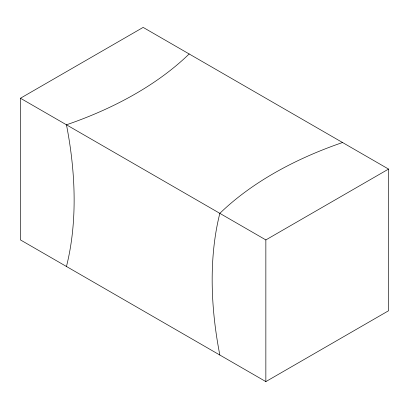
<?xml version="1.0" encoding="UTF-8"?>
<svg xmlns="http://www.w3.org/2000/svg" width="409" height="409" viewBox="0 0 409 409"><rect width="100%" height="100%" fill="white"/><g stroke="black" fill="none" stroke-linecap="round" stroke-linejoin="round"><path stroke-width="0.61" d="M20.45 98.237L143.15 27.398L388.55 169.081L388.55 310.763L265.85 381.602L20.45 239.919L20.45 98.237L265.85 239.919L388.55 169.081M265.85 239.919L265.85 381.602M66.462 266.484A352.471 203.498 60 0 0 66.462 124.801A352.471 203.498 0 0 0 189.162 53.962M342.537 142.516A352.471 203.498 0 0 0 219.838 213.355A352.471 203.498 60 0 0 219.838 355.038"/></g></svg>
